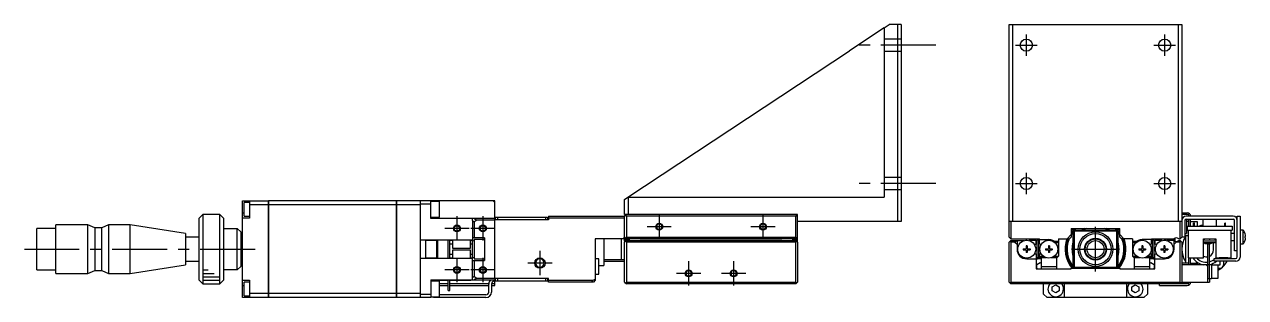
# Model space of a CAD drawing. Extents: x 0 to 726, y -8 to 652.
# Drawn here: x 373 to 726.1, y 291.2 to 370.2 of the extents above; entities that cross this region are included whole.
import ezdxf

# ---------------------------------------------------------------- set-up
doc = ezdxf.new("R2010")
doc.units = 0
doc.header["$LTSCALE"] = 0.5
doc.linetypes.add('CENTER', pattern=[50.8, 31.75, -6.35, 6.35, -6.35])
doc.linetypes.add('DASHED', pattern=[19.05, 12.7, -6.35])
for name, color, linetype in [('MSM_CENTER', 1, 'CENTER'), ('MSM_CONTINUOUS', 7, 'CONTINUOUS'), ('MSM_DASHED', 4, 'DASHED'), ('MSM_NARROW', 5, 'CONTINUOUS')]:
    doc.layers.add(name, color=color, linetype=linetype)

msp = doc.modelspace()

# ---------------------------------------------------------------- linework, layer by layer
at = {"layer": 'MSM_CENTER'}
for p, q in [((662.74, 361.09), (662.74, 367.29)), ((702.74, 361.09), (702.74, 367.29)), ((636.59, 364.19), (611.59, 364.19)), ((659.64, 364.19), (665.84, 364.19)), ((699.64, 364.19), (705.84, 364.19)), ((662.74, 321.09), (662.74, 327.29)), ((702.74, 321.09), (702.74, 327.29)), ((636.59, 324.19), (611.59, 324.19)), ((659.64, 324.19), (665.84, 324.19)), ((699.64, 324.19), (705.84, 324.19)), ((498.09, 314.69), (498.09, 307.69)), ((505.59, 314.69), (505.59, 307.69)), ((556.59, 315.19), (556.59, 308.19)), ((586.59, 315.19), (586.59, 308.19)), ((501.59, 311.19), (494.59, 311.19)), ((509.09, 311.19), (502.09, 311.19)), ((560.09, 311.69), (553.09, 311.69)), ((590.09, 311.69), (583.09, 311.69)), ((682.74, 298.69), (682.74, 311.69)), ((373.04, 305.19), (441.64, 305.19)), ((522.09, 304.69), (522.09, 297.69)), ((676.24, 305.19), (689.24, 305.19)), ((498.09, 302.69), (498.09, 295.69)), ((505.59, 302.69), (505.59, 295.69)), ((525.59, 301.19), (518.59, 301.19)), ((565.09, 301.69), (565.09, 294.69)), ((578.09, 301.69), (578.09, 294.69)), ((679.99, 301.63), (679.99, 301.63)), ((501.59, 299.19), (494.59, 299.19)), ((509.09, 299.19), (502.09, 299.19)), ((568.59, 298.19), (561.59, 298.19)), ((581.59, 298.19), (574.59, 298.19))]:
    msp.add_line(p, q, dxfattribs=at)
at = {"layer": 'MSM_CONTINUOUS'}
for p, q in [((621.59, 369.2), (611.59, 362.58)), ((621.59, 369.2), (623.09, 370.19)), ((621.59, 369.2), (621.59, 320.19)), ((626.59, 370.19), (623.09, 370.19)), ((625.59, 313.19), (625.59, 370.19)), ((626.59, 370.19), (626.59, 313.19)), ((657.74, 370.19), (707.74, 370.19)), ((657.74, 308.69), (657.74, 370.19)), ((658.74, 370.19), (658.74, 313.19)), ((706.74, 313.19), (706.74, 370.19)), ((707.74, 370.19), (707.74, 308.69)), ((547.55, 320.19), (611.59, 362.58)), ((436.09, 319.19), (443.59, 319.19)), ((436.09, 291.19), (436.09, 319.19)), ((436.59, 314.69), (436.59, 318.69)), ((438.09, 318.69), (436.59, 318.69)), ((438.09, 319.19), (438.09, 314.19)), ((443.59, 318.03), (438.09, 318.03)), ((443.59, 291.19), (443.59, 319.19)), ((443.59, 319.18), (443.64, 319.18)), ((443.59, 318.03), (443.64, 318.03)), ((480.59, 319.19), (443.64, 319.19)), ((443.64, 319.19), (443.64, 291.19)), ((480.59, 318.03), (443.64, 318.03)), ((480.59, 291.19), (480.59, 319.19)), ((480.59, 319.18), (480.64, 319.18)), ((480.59, 318.03), (480.64, 318.03)), ((509.09, 319.19), (480.64, 319.19)), ((480.64, 319.19), (480.64, 291.19)), ((487.59, 318.03), (480.64, 318.03)), ((487.59, 291.19), (487.59, 319.19)), ((490.59, 318.19), (487.59, 318.19)), ((490.59, 314.09), (490.59, 319.19)), ((493.09, 318.94), (490.59, 318.94)), ((493.09, 314.44), (493.09, 318.94)), ((508.59, 319.19), (509.09, 318.69)), ((509.09, 296.69), (509.09, 319.19)), ((546.59, 319.55), (547.55, 320.19)), ((546.59, 315.19), (546.59, 319.55)), ((547.55, 320.19), (621.59, 320.19)), ((547.59, 320.19), (547.59, 315.19)), ((424.59, 315.19), (423.59, 314.19)), ((424.59, 315.19), (424.59, 295.19)), ((429.59, 315.19), (424.59, 315.19)), ((429.59, 295.19), (429.59, 315.19)), ((430.59, 314.19), (429.59, 315.19)), ((436.09, 315.69), (436.59, 315.69)), ((436.59, 314.69), (438.09, 314.69)), ((490.59, 314.44), (493.09, 314.44)), ((509.29, 313.69), (509.29, 314.49)), ((509.29, 314.49), (524.29, 314.49)), ((509.79, 314.49), (509.79, 313.69)), ((523.79, 313.69), (523.79, 314.49)), ((524.29, 314.49), (524.29, 313.69)), ((524.59, 314.69), (524.59, 313.69)), ((524.59, 314.69), (546.59, 314.69)), ((596.59, 315.19), (546.59, 315.19)), ((547.09, 315.19), (546.59, 314.69)), ((546.59, 307.49), (546.59, 314.69)), ((546.84, 314.94), (547.09, 314.69)), ((596.09, 314.69), (547.09, 314.69)), ((547.09, 314.69), (547.09, 308.69)), ((596.59, 314.69), (596.09, 315.19)), ((596.09, 314.69), (596.34, 314.94)), ((596.09, 308.69), (596.09, 314.69)), ((596.59, 307.49), (596.59, 315.19)), ((707.74, 315.69), (709.24, 315.69)), ((709.54, 315.19), (707.74, 315.19)), ((722.54, 314.69), (708.94, 314.69)), ((709.74, 314.69), (709.74, 314.99)), ((723.74, 314.69), (724.54, 314.69)), ((723.74, 302.99), (723.74, 314.69)), ((724.54, 314.69), (724.54, 302.89)), ((376.59, 299.24), (376.59, 311.14)), ((382.09, 311.14), (376.59, 311.14)), ((382.09, 298.19), (382.09, 312.19)), ((391.39, 312.19), (382.09, 312.19)), ((391.39, 298.19), (391.39, 312.19)), ((393.39, 311.34), (391.39, 312.19)), ((393.39, 311.34), (393.39, 299.04)), ((395.39, 311.34), (393.39, 311.34)), ((397.39, 312.19), (395.39, 311.34)), ((395.39, 299.04), (395.39, 311.34)), ((397.39, 312.19), (397.39, 298.19)), ((403.59, 312.19), (397.39, 312.19)), ((403.59, 298.19), (403.59, 312.19)), ((419.59, 309.76), (403.59, 312.19)), ((423.59, 296.19), (423.59, 314.19)), ((430.59, 314.19), (430.59, 296.19)), ((430.59, 311.19), (434.59, 311.19)), ((435.59, 310.19), (434.59, 311.19)), ((434.59, 299.19), (434.59, 311.19)), ((438.09, 314.19), (436.09, 314.19)), ((509.09, 314.09), (490.59, 314.09)), ((502.59, 313.48), (502.59, 314.09)), ((503.09, 312.98), (502.59, 313.48)), ((502.59, 313.48), (502.59, 307.68)), ((503.71, 313.59), (503.09, 312.98)), ((503.09, 312.98), (503.09, 308.44)), ((503.21, 314.09), (503.71, 313.59)), ((509.09, 313.59), (503.71, 313.59)), ((524.59, 313.69), (509.09, 313.69)), ((546.59, 314.19), (524.59, 314.19)), ((626.59, 313.19), (596.59, 313.19)), ((707.74, 313.19), (657.74, 313.19)), ((658.24, 313.19), (658.24, 308.19)), ((675.74, 311.19), (689.74, 311.19)), ((675.74, 311.19), (675.74, 308.69)), ((689.74, 308.69), (689.74, 311.19)), ((707.24, 308.19), (707.24, 313.19)), ((708.54, 313.49), (708.54, 308.69)), ((709.04, 313.69), (708.6, 313.69)), ((708.94, 313.89), (722.54, 313.89)), ((709.04, 313.69), (709.04, 309.69)), ((709.74, 313.19), (709.04, 313.19)), ((709.24, 311.89), (722.24, 311.89)), ((709.24, 311.89), (709.24, 310.69)), ((709.74, 311.89), (709.74, 313.89)), ((710.24, 311.89), (710.24, 313.89)), ((712.24, 313.09), (710.24, 313.09)), ((711.37, 312.69), (711.12, 312.69)), ((711.12, 311.89), (711.12, 312.69)), ((711.37, 311.89), (711.37, 312.69)), ((712.24, 311.89), (712.24, 313.09)), ((713.74, 313.89), (713.74, 311.89)), ((717.74, 311.89), (717.74, 313.89)), ((720.12, 311.89), (720.12, 312.69)), ((720.37, 312.69), (720.12, 312.69)), ((720.37, 311.89), (720.37, 312.69)), ((722.24, 311.89), (722.24, 310.69)), ((722.94, 304.69), (722.94, 313.49)), ((419.59, 309.76), (419.59, 300.62)), ((423.59, 308.69), (419.59, 308.69)), ((435.59, 310.19), (435.59, 300.19)), ((436.09, 308.69), (435.59, 308.69)), ((436.09, 307.69), (435.59, 307.69)), ((502.59, 307.79), (487.59, 307.79)), ((489.09, 302.59), (489.09, 307.79)), ((492.29, 307.69), (489.09, 307.69)), ((492.29, 302.59), (492.29, 307.79)), ((492.49, 307.79), (492.49, 302.59)), ((495.59, 302.59), (495.59, 307.79)), ((496.09, 302.59), (496.09, 307.79)), ((496.79, 307.69), (496.09, 307.69)), ((496.79, 307.79), (496.79, 305.44)), ((501.99, 305.44), (501.99, 307.79)), ((502.49, 307.69), (501.99, 307.69)), ((502.09, 307.69), (502.09, 307.79)), ((502.49, 307.79), (502.49, 302.59)), ((506.09, 308.44), (502.59, 308.44)), ((503.09, 307.47), (502.59, 307.68)), ((503.09, 307.94), (503.09, 302.44)), ((506.09, 307.94), (503.09, 307.94)), ((506.09, 308.44), (506.09, 301.94)), ((596.59, 308.19), (538.09, 308.19)), ((538.09, 308.19), (538.09, 296.19)), ((540.59, 308.19), (540.59, 300.44)), ((545.59, 308.19), (545.59, 302.19)), ((546.59, 308.69), (546.09, 308.19)), ((547.09, 308.69), (546.59, 308.19)), ((546.59, 307.99), (547.99, 307.99)), ((547.09, 307.69), (546.59, 307.19)), ((546.69, 307.39), (546.59, 307.49)), ((546.59, 295.69), (546.59, 307.19)), ((546.69, 307.29), (546.69, 307.49)), ((547.09, 307.19), (546.84, 307.44)), ((547.69, 307.79), (546.99, 307.79)), ((547.09, 308.69), (596.09, 308.69)), ((547.09, 307.69), (596.09, 307.69)), ((596.09, 307.19), (547.09, 307.19)), ((547.09, 307.19), (547.09, 295.69)), ((547.99, 307.69), (547.99, 307.99)), ((551.09, 307.8), (551.09, 307.69)), ((551.09, 307.8), (592.09, 307.8)), ((592.09, 307.8), (592.09, 307.69)), ((596.59, 307.99), (595.19, 307.99)), ((595.19, 307.69), (595.19, 307.99)), ((596.19, 307.79), (595.49, 307.79)), ((596.59, 308.19), (596.09, 308.69)), ((596.59, 307.19), (596.09, 307.69)), ((596.34, 307.44), (596.09, 307.19)), ((596.09, 295.69), (596.09, 307.19)), ((596.59, 307.49), (596.49, 307.39)), ((596.49, 307.49), (596.49, 307.29)), ((596.59, 307.19), (596.59, 295.69)), ((658.24, 308.19), (657.74, 308.69)), ((658.24, 307.69), (657.74, 307.19)), ((657.74, 295.69), (657.74, 307.19)), ((658.24, 307.19), (657.99, 307.44)), ((658.24, 308.19), (666.54, 308.19)), ((658.24, 307.69), (662.13, 307.69)), ((658.24, 307.19), (658.24, 295.69)), ((659.44, 307.19), (658.24, 307.19)), ((660.04, 307.61), (659.44, 307.19)), ((659.44, 307.19), (660.04, 306.59)), ((660.04, 307.69), (660.04, 305.19)), ((662.74, 307.79), (662.74, 308.19)), ((665.54, 307.69), (663.56, 307.69)), ((665.54, 306.73), (665.54, 307.69)), ((666.34, 307.8), (665.74, 307.8)), ((665.74, 307.8), (665.74, 302.8)), ((666.34, 302.8), (666.34, 307.8)), ((666.54, 306.73), (666.54, 308.19)), ((666.54, 307.99), (669.24, 307.99)), ((670.84, 307.49), (672.04, 307.49)), ((672.04, 308.19), (675.24, 308.19)), ((672.04, 308.19), (672.04, 303.19)), ((674.54, 308.19), (675.74, 309.4)), ((675.74, 308.69), (675.24, 308.19)), ((676.24, 309.89), (676.54, 310.19)), ((676.24, 300.49), (676.24, 309.89)), ((676.74, 310.39), (676.54, 310.19)), ((676.54, 310.19), (676.54, 300.19)), ((676.74, 310.39), (677.04, 310.69)), ((688.74, 310.39), (676.74, 310.39)), ((677.04, 310.69), (688.44, 310.69)), ((688.44, 310.69), (689.24, 309.89)), ((688.94, 300.19), (688.94, 310.19)), ((689.24, 309.89), (689.24, 300.49)), ((689.74, 309.4), (690.95, 308.19)), ((690.24, 308.19), (689.74, 308.69)), ((693.44, 308.19), (690.24, 308.19)), ((693.44, 308.19), (693.44, 303.19)), ((693.44, 307.49), (694.65, 307.49)), ((698.94, 307.99), (696.24, 307.99)), ((698.94, 308.19), (705.48, 308.19)), ((698.94, 306.73), (698.94, 308.19)), ((699.74, 307.8), (699.14, 307.8)), ((699.14, 307.8), (699.14, 302.8)), ((699.74, 302.8), (699.74, 307.8)), ((699.94, 307.69), (699.94, 306.73)), ((701.93, 307.69), (699.94, 307.69)), ((702.74, 307.79), (702.74, 308.19)), ((702.94, 308.19), (702.94, 307.77)), ((705.48, 307.69), (703.36, 307.69)), ((705.14, 308.19), (705.14, 307.69)), ((705.44, 305.19), (705.44, 307.69)), ((706.04, 307.19), (705.44, 307.61)), ((705.44, 306.59), (706.04, 307.19)), ((705.64, 308.31), (705.64, 307.57)), ((707.24, 307.19), (706.04, 307.19)), ((706.8, 308.19), (707.24, 308.19)), ((706.8, 307.69), (707.24, 307.69)), ((707.74, 308.69), (707.24, 308.19)), ((707.24, 307.69), (707.74, 307.19)), ((707.49, 307.44), (707.24, 307.19)), ((707.24, 295.69), (707.24, 307.19)), ((708.54, 308.69), (707.74, 308.69)), ((707.74, 307.19), (707.74, 295.69)), ((708.54, 309.69), (709.04, 309.69)), ((708.54, 309.19), (709.49, 309.19)), ((708.74, 309.19), (708.74, 301.19)), ((709.24, 310.69), (722.24, 310.69)), ((709.49, 310.69), (709.49, 302.69)), ((713.99, 308.19), (717.49, 308.19)), ((713.99, 302.69), (713.99, 308.19)), ((717.49, 307.49), (713.99, 307.49)), ((717.49, 308.19), (717.49, 302.69)), ((721.99, 302.69), (721.99, 310.69)), ((722.94, 309.69), (721.99, 309.69)), ((721.99, 307.69), (722.94, 307.69)), ((725.44, 310.69), (724.54, 310.69)), ((725.44, 306.69), (725.44, 310.69)), ((726, 309.62), (726, 309.64)), ((726, 308.89), (726.13, 308.89)), ((726, 308.49), (726, 308.89)), ((726.13, 308.49), (726, 308.49)), ((726, 307.74), (726, 307.76)), ((435.59, 306.69), (436.09, 306.69)), ((436.09, 303.69), (435.59, 303.69)), ((496.09, 306.69), (496.79, 306.69)), ((496.79, 303.69), (496.09, 303.69)), ((496.79, 305.44), (501.99, 305.44)), ((496.79, 304.94), (496.79, 302.59)), ((501.99, 304.94), (496.79, 304.94)), ((501.99, 306.69), (502.49, 306.69)), ((501.99, 302.59), (501.99, 304.94)), ((502.49, 303.69), (501.99, 303.69)), ((661.84, 305.33), (662.64, 305.33)), ((661.84, 305.33), (661.84, 305.04)), ((661.84, 305.04), (662.64, 305.04)), ((662.37, 305.33), (662.37, 305.04)), ((662.99, 306.19), (662.7, 306.19)), ((662.7, 306.19), (662.7, 305.39)), ((662.7, 305.66), (662.99, 305.66)), ((662.7, 304.98), (662.7, 304.19)), ((662.7, 304.72), (662.99, 304.72)), ((662.99, 304.19), (662.7, 304.19)), ((662.99, 306.19), (662.99, 305.39)), ((662.99, 304.98), (662.99, 304.19)), ((663.05, 305.33), (663.84, 305.33)), ((663.05, 305.04), (663.84, 305.04)), ((663.31, 305.04), (663.31, 305.33)), ((663.84, 305.33), (663.84, 305.04)), ((665.25, 306.56), (665.54, 306.73)), ((665.54, 303.64), (665.25, 303.81)), ((666.84, 306.56), (666.54, 306.73)), ((666.54, 303.64), (666.84, 303.81)), ((668.24, 305.33), (669.04, 305.33)), ((668.24, 305.33), (668.24, 305.04)), ((668.24, 305.04), (669.04, 305.04)), ((668.77, 305.33), (668.77, 305.04)), ((669.39, 306.19), (669.1, 306.19)), ((669.1, 306.19), (669.1, 305.39)), ((669.1, 305.66), (669.39, 305.66)), ((669.1, 304.98), (669.1, 304.19)), ((669.1, 304.72), (669.39, 304.72)), ((669.39, 304.19), (669.1, 304.19)), ((669.39, 306.19), (669.39, 305.39)), ((669.39, 304.98), (669.39, 304.19)), ((669.45, 305.33), (670.24, 305.33)), ((669.45, 305.04), (670.24, 305.04)), ((669.71, 305.04), (669.71, 305.33)), ((670.24, 305.33), (670.24, 305.04)), ((672.04, 306.99), (671.39, 306.99)), ((694.1, 306.99), (693.44, 306.99)), ((695.24, 305.33), (696.04, 305.33)), ((695.24, 305.33), (695.24, 305.04)), ((695.24, 305.04), (696.04, 305.04)), ((695.77, 305.33), (695.77, 305.04)), ((696.39, 306.19), (696.1, 306.19)), ((696.1, 306.19), (696.1, 305.39)), ((696.1, 305.66), (696.39, 305.66)), ((696.1, 304.98), (696.1, 304.19)), ((696.1, 304.72), (696.39, 304.72)), ((696.39, 304.19), (696.1, 304.19)), ((696.39, 306.19), (696.39, 305.39)), ((696.39, 304.98), (696.39, 304.19)), ((696.45, 305.33), (697.24, 305.33)), ((696.45, 305.04), (697.24, 305.04)), ((696.71, 305.04), (696.71, 305.33)), ((697.24, 305.33), (697.24, 305.04)), ((698.94, 306.73), (698.65, 306.56)), ((698.65, 303.81), (698.94, 303.64)), ((699.94, 306.73), (700.24, 306.56)), ((700.24, 303.81), (699.94, 303.64)), ((701.64, 305.33), (702.44, 305.33)), ((701.64, 305.33), (701.64, 305.04)), ((701.64, 305.04), (702.44, 305.04)), ((702.17, 305.33), (702.17, 305.04)), ((702.79, 306.19), (702.5, 306.19)), ((702.5, 306.19), (702.5, 305.39)), ((702.5, 305.66), (702.79, 305.66)), ((702.5, 304.98), (702.5, 304.19)), ((702.5, 304.72), (702.79, 304.72)), ((702.79, 304.19), (702.5, 304.19)), ((702.79, 306.19), (702.79, 305.39)), ((702.79, 304.98), (702.79, 304.19)), ((702.85, 305.33), (703.64, 305.33)), ((702.85, 305.04), (703.64, 305.04)), ((703.11, 305.04), (703.11, 305.33)), ((703.64, 305.33), (703.64, 305.04)), ((717.49, 306.99), (713.99, 306.99)), ((714.88, 306.84), (715.74, 306.84)), ((715.24, 295.69), (715.24, 306.69)), ((715.24, 306.69), (715.74, 306.69)), ((715.74, 296.69), (715.74, 306.69)), ((716.88, 304.98), (716.88, 306.99)), ((723.74, 304.69), (722.94, 304.69)), ((724.54, 306.69), (725.44, 306.69)), ((403.59, 298.19), (419.59, 300.62)), ((419.59, 301.69), (423.59, 301.69)), ((434.59, 299.19), (435.59, 300.19)), ((435.59, 302.69), (436.09, 302.69)), ((435.59, 301.69), (436.09, 301.69)), ((487.59, 302.59), (502.59, 302.59)), ((489.09, 302.69), (492.29, 302.69)), ((496.09, 302.69), (496.79, 302.69)), ((501.99, 302.69), (502.49, 302.69)), ((502.09, 302.59), (502.09, 302.69)), ((502.59, 302.7), (503.09, 302.91)), ((502.59, 296.9), (502.59, 302.7)), ((502.59, 301.94), (506.09, 301.94)), ((503.09, 302.44), (506.09, 302.44)), ((503.09, 301.94), (503.09, 297.4)), ((539.09, 302.44), (538.09, 302.44)), ((539.09, 297.94), (539.09, 302.44)), ((539.09, 300.44), (540.59, 300.44)), ((540.59, 302.19), (546.59, 302.19)), ((540.59, 301.69), (546.59, 301.69)), ((662.84, 302.39), (665.54, 302.39)), ((665.54, 303.64), (665.54, 299.49)), ((665.74, 302.8), (666.34, 302.8)), ((665.74, 300.77), (666.74, 301.34)), ((665.74, 299.61), (665.74, 300.77)), ((666.54, 303.19), (666.54, 303.64)), ((666.54, 303.19), (667.58, 303.19)), ((667.04, 302.69), (666.54, 303.19)), ((666.74, 301.34), (667.04, 301.17)), ((668.53, 302.69), (667.04, 302.69)), ((667.04, 302.69), (667.04, 299.49)), ((667.04, 300.19), (671.54, 300.19)), ((671.54, 302.69), (669.96, 302.69)), ((670.9, 303.19), (672.04, 303.19)), ((672.04, 303.19), (671.54, 302.69)), ((671.54, 299.49), (671.54, 302.69)), ((677.04, 299.69), (676.24, 300.49)), ((679.58, 301.99), (679.77, 301.99)), ((679.99, 301.76), (679.77, 301.99)), ((679.99, 301.76), (679.82, 301.76)), ((679.99, 301.63), (679.99, 301.76)), ((679.99, 301.63), (679.99, 301.63)), ((685.72, 301.99), (685.49, 301.76)), ((685.66, 301.76), (685.49, 301.76)), ((685.49, 301.76), (685.49, 301.63)), ((685.72, 301.99), (685.91, 301.99)), ((688.74, 299.99), (688.94, 300.19)), ((689.24, 300.49), (688.94, 300.19)), ((693.44, 303.19), (694.58, 303.19)), ((693.94, 302.69), (693.44, 303.19)), ((695.53, 302.69), (693.94, 302.69)), ((693.94, 302.69), (693.94, 299.49)), ((693.94, 300.19), (698.44, 300.19)), ((698.44, 302.69), (696.96, 302.69)), ((697.9, 303.19), (698.94, 303.19)), ((698.94, 303.19), (698.44, 302.69)), ((698.44, 299.49), (698.44, 302.69)), ((698.44, 301.17), (698.74, 301.34)), ((698.74, 301.34), (699.74, 300.77)), ((698.94, 303.19), (698.94, 303.64)), ((699.14, 302.8), (699.74, 302.8)), ((699.74, 300.77), (699.74, 299.61)), ((699.94, 299.49), (699.94, 303.64)), ((699.94, 302.39), (702.64, 302.39)), ((709.74, 301.19), (707.74, 301.19)), ((716.24, 300.69), (707.74, 300.69)), ((709.49, 302.69), (713.99, 302.69)), ((709.74, 300.69), (709.74, 302.69)), ((710.24, 300.69), (710.24, 302.69)), ((712.24, 301.09), (710.24, 301.09)), ((712.24, 300.69), (712.24, 301.09)), ((714.74, 300.69), (715.24, 300.19)), ((716.24, 300.69), (718.74, 300.69)), ((716.24, 300.69), (716.24, 296.69)), ((718.24, 300.59), (716.24, 300.59)), ((717.04, 301.69), (717.04, 302.49)), ((717.04, 302.49), (723.24, 302.49)), ((723.34, 301.69), (717.04, 301.69)), ((717.49, 302.69), (718.49, 302.69)), ((718.24, 296.79), (718.24, 300.59)), ((718.49, 302.69), (718.49, 302.79)), ((718.49, 302.79), (720.99, 302.79)), ((718.74, 302.49), (718.74, 302.79)), ((718.74, 300.69), (718.74, 301.69)), ((719.29, 302.79), (719.29, 302.69)), ((719.29, 302.69), (720.19, 302.69)), ((719.67, 302.79), (719.67, 302.69)), ((719.74, 302.69), (719.74, 302.49)), ((719.74, 301.69), (719.74, 300.69)), ((719.82, 302.79), (719.82, 302.69)), ((720.19, 302.79), (720.19, 302.69)), ((720.99, 302.69), (720.99, 302.79)), ((720.99, 302.69), (721.99, 302.69)), ((376.59, 299.24), (382.09, 299.24)), ((382.09, 298.19), (391.39, 298.19)), ((391.39, 298.19), (393.39, 299.04)), ((393.39, 299.04), (395.39, 299.04)), ((395.39, 299.04), (397.39, 298.19)), ((397.39, 298.19), (403.59, 298.19)), ((434.59, 299.19), (430.59, 299.19)), ((502.59, 296.9), (503.09, 297.4)), ((502.59, 296.29), (502.59, 296.9)), ((503.09, 297.4), (503.71, 296.79)), ((503.71, 296.79), (503.21, 296.29)), ((503.71, 296.79), (509.09, 296.79)), ((509.09, 296.69), (509.09, 296.29)), ((524.59, 296.69), (509.09, 296.69)), ((509.29, 295.89), (509.29, 296.69)), ((509.79, 296.69), (509.79, 295.89)), ((523.79, 295.89), (523.79, 296.69)), ((524.29, 296.69), (524.29, 295.89)), ((524.59, 295.69), (524.59, 296.69)), ((538.09, 297.94), (539.09, 297.94)), ((665.54, 299.49), (675.74, 299.49)), ((665.96, 299.49), (665.74, 299.61)), ((675.74, 299.49), (675.74, 299.69)), ((675.74, 299.69), (689.74, 299.69)), ((676.74, 299.99), (688.74, 299.99)), ((688.74, 299.99), (688.44, 299.69)), ((689.74, 299.69), (689.74, 299.49)), ((689.74, 299.49), (699.94, 299.49)), ((699.74, 299.61), (699.53, 299.49)), ((715.24, 296.69), (716.24, 296.69)), ((715.74, 296.69), (715.74, 295.69)), ((716.24, 296.79), (718.24, 296.79)), ((718.24, 299.69), (718.74, 299.69)), ((423.59, 296.19), (424.59, 295.19)), ((424.59, 295.19), (429.59, 295.19)), ((429.59, 295.19), (430.59, 296.19)), ((436.09, 296.19), (438.09, 296.19)), ((436.09, 294.69), (436.59, 294.69)), ((436.59, 291.69), (436.59, 295.69)), ((438.09, 295.69), (436.59, 295.69)), ((438.09, 296.19), (438.09, 291.19)), ((490.59, 296.29), (509.09, 296.29)), ((490.59, 296.29), (490.59, 291.19)), ((490.59, 296.19), (495.59, 296.19)), ((493.09, 295.94), (490.59, 295.94)), ((493.09, 291.44), (493.09, 295.94)), ((495.59, 295.19), (493.09, 295.19)), ((493.09, 294.69), (495.59, 294.69)), ((495.59, 293.19), (495.59, 296.29)), ((495.59, 293.19), (496.09, 293.19)), ((496.09, 293.19), (496.09, 296.29)), ((496.09, 296.19), (502.09, 296.19)), ((507.3, 295.19), (496.09, 295.19)), ((496.09, 294.69), (507.29, 294.69)), ((502.09, 296.19), (502.09, 296.29)), ((507.29, 292.79), (507.29, 295.09)), ((508.09, 295.09), (508.09, 292.79)), ((508.09, 294.69), (509.09, 294.69)), ((509.09, 295.19), (508.1, 295.19)), ((524.29, 295.89), (508.89, 295.89)), ((509.09, 294.69), (509.09, 295.89)), ((524.59, 296.19), (537.48, 296.19)), ((537.59, 295.69), (524.59, 295.69)), ((536.98, 295.69), (537.48, 296.19)), ((537.48, 296.19), (538.09, 296.5)), ((538.09, 296.19), (537.59, 295.69)), ((546.59, 295.69), (547.09, 295.19)), ((546.84, 295.44), (547.09, 295.69)), ((547.09, 295.69), (596.09, 295.69)), ((596.09, 295.19), (547.09, 295.19)), ((596.09, 295.69), (596.34, 295.44)), ((596.09, 295.19), (596.59, 295.69)), ((657.74, 295.69), (658.24, 295.19)), ((657.99, 295.44), (658.24, 295.69)), ((658.24, 295.69), (707.24, 295.69)), ((707.24, 295.19), (658.24, 295.19)), ((667.74, 292.19), (667.74, 295.19)), ((670.24, 294.27), (671.24, 294.84)), ((670.24, 293.11), (670.24, 294.27)), ((671.24, 292.53), (670.24, 293.11)), ((671.24, 294.84), (672.24, 294.27)), ((672.24, 293.11), (671.24, 292.53)), ((672.24, 294.27), (672.24, 293.11)), ((673.74, 291.19), (673.74, 295.19)), ((691.74, 295.19), (691.74, 291.19)), ((693.24, 294.27), (694.24, 294.84)), ((693.24, 293.11), (693.24, 294.27)), ((694.24, 292.53), (693.24, 293.11)), ((694.24, 294.84), (695.24, 294.27)), ((695.24, 293.11), (694.24, 292.53)), ((695.24, 294.27), (695.24, 293.11)), ((697.74, 295.19), (697.74, 292.19)), ((701.24, 294.69), (701.24, 295.19)), ((701.24, 294.69), (709.24, 294.69)), ((707.24, 295.69), (707.49, 295.44)), ((707.74, 295.69), (707.24, 295.19)), ((709.54, 295.19), (707.24, 295.19)), ((707.74, 295.69), (715.74, 295.69)), ((709.74, 295.39), (709.74, 295.69)), ((443.59, 291.19), (436.09, 291.19)), ((436.59, 291.69), (438.09, 291.69)), ((443.59, 292.34), (438.09, 292.34)), ((443.59, 292.35), (443.64, 292.35)), ((443.59, 291.2), (443.64, 291.2)), ((480.59, 292.34), (443.64, 292.34)), ((480.59, 291.19), (443.64, 291.19)), ((480.59, 292.35), (480.64, 292.35)), ((480.59, 291.2), (480.64, 291.2)), ((487.59, 292.34), (480.64, 292.34)), ((490.59, 291.19), (480.64, 291.19)), ((487.59, 292.19), (490.59, 292.19)), ((490.59, 291.44), (493.09, 291.44)), ((491.29, 291.19), (491.29, 291.44)), ((506.49, 291.19), (491.29, 291.19)), ((491.79, 291.44), (491.79, 291.19)), ((506.49, 291.99), (493.09, 291.99)), ((667.74, 292.19), (668.74, 291.19)), ((673.74, 291.19), (668.74, 291.19)), ((691.74, 291.19), (673.74, 291.19)), ((696.74, 291.19), (691.74, 291.19)), ((696.74, 291.19), (697.74, 292.19))]:
    msp.add_line(p, q, dxfattribs=at)
for centre, radius in [((662.74, 364.19), 1.75), ((702.74, 364.19), 1.75), ((662.74, 324.19), 1.75), ((702.74, 324.19), 1.75), ((498.09, 311.19), 0.783), ((505.59, 311.19), 0.783), ((662.84, 305.19), 2.6), ((669.24, 305.19), 2.6), ((682.74, 305.19), 5), ((682.74, 305.19), 4.5), ((682.74, 305.19), 3.15), ((682.74, 305.19), 3), ((696.24, 305.19), 2.6), ((702.64, 305.19), 2.6), ((498.09, 299.19), 0.783), ((505.59, 299.19), 0.783)]:
    msp.add_circle(centre, radius, dxfattribs=at)
at = {"layer": 'MSM_CONTINUOUS', "extrusion": (0, 0, -1)}
for centre, radius in [((-556.59, 311.69), 0.783), ((-586.59, 311.69), 0.783), ((-522.09, 301.19), 1.23), ((-565.09, 298.19), 0.783), ((-578.09, 298.19), 0.783)]:
    msp.add_circle(centre, radius, dxfattribs=at)
at = {"layer": 'MSM_CONTINUOUS'}
for centre, radius, start, end in [((708.94, 313.49), 1.2, 90, 180), ((709.24, 314.69), 1, 0, 90), ((709.54, 314.99), 0.2, 0, 90), ((722.54, 313.49), 1.2, 0, 90), ((682.74, 305.19), 8.5, 135.0991, 145.4397), ((682.74, 305.19), 8.2, 132.9703, 148.6118), ((682.74, 305.19), 9, 138.1897, 141.0576), ((682.74, 305.19), 8.8, 137.0141, 142.6982), ((682.74, 305.19), 6.8, 118.0725, 126.0189), ((682.74, 305.19), 6.5, 112.6199, 122.2042), ((682.74, 305.19), 6.5, 57.7958, 67.3801), ((682.74, 305.19), 6.8, 53.9811, 61.9275), ((682.74, 305.19), 8.2, 31.3882, 47.0297), ((682.74, 305.19), 8.5, 34.5603, 44.9009), ((682.74, 305.19), 8.8, 37.3018, 42.9859), ((682.74, 305.19), 9, 38.9424, 41.8103), ((708.94, 313.49), 0.4, 90, 180), ((714.74, 305.19), 7, 98.2132, 106.835), ((722.54, 313.49), 0.4, 0, 90), ((546.99, 307.49), 0.3, 90, 180), ((547.69, 307.49), 0.3, 41.8103, 90), ((595.49, 307.49), 0.3, 90, 138.1897), ((596.19, 307.49), 0.3, 0, 90), ((669.24, 305.19), 2.8, 40.0052, 90), ((682.74, 305.19), 8.8, 160.0677, 218.6822), ((682.74, 305.19), 8.5, 159.3327, 220.3202), ((682.74, 305.19), 8.2, 158.5399, 222.1236), ((682.74, 305.19), 6.8, 162.9174, 197.0826), ((682.74, 305.19), 8.2, 317.8764, 21.4601), ((682.74, 305.19), 8.5, 319.6798, 20.6673), ((682.74, 305.19), 6.8, 342.9174, 17.0826), ((682.74, 305.19), 8.8, 321.3178, 19.9323), ((696.24, 305.19), 2.8, 90, 139.9948), ((706.14, 307.44), 1, 48.5904, 131.4096), ((706.14, 308.44), 1, 228.5904, 311.4096), ((714.74, 305.19), 7, 148.9973, 211.0027), ((714.24, 308.29), 0.25, 203.5782, 336.4218), ((715.74, 308.29), 0.25, 203.5782, 336.4218), ((717.24, 308.29), 0.25, 203.5782, 336.4218), ((722.94, 308.69), 3.2, 17.27, 38.6822), ((722.94, 308.69), 3.2, 321.3178, 342.73), ((722.94, 308.69), 3.19, 3.5903, 16.9053), ((722.94, 308.69), 3.19, 343.0947, 356.4097), ((662.84, 305.19), 2.8, 180, 270), ((662.64, 305.39), 0.06, 270, 0), ((662.64, 304.98), 0.06, 0, 90), ((663.05, 305.39), 0.06, 180, 270), ((663.05, 304.98), 0.06, 90, 180), ((666.04, 305.19), 1.59, 120, 126.1972), ((666.04, 305.19), 1.59, 233.8028, 240), ((666.04, 305.3), 1.59, 235.7956, 259.1069), ((666.04, 305.3), 1.59, 100.8931, 108.3584), ((666.04, 305.3), 1.59, 71.6416, 79.1069), ((666.04, 305.3), 1.59, 280.8931, 304.2044), ((666.04, 305.19), 1.59, 53.8028, 60), ((666.04, 305.19), 1.59, 300, 306.1972), ((669.04, 305.39), 0.06, 270, 0), ((669.04, 304.98), 0.06, 0, 90), ((669.45, 305.39), 0.06, 180, 270), ((669.45, 304.98), 0.06, 90, 180), ((696.04, 305.39), 0.06, 270, 0), ((696.04, 304.98), 0.06, 0, 90), ((696.45, 305.39), 0.06, 180, 270), ((696.45, 304.98), 0.06, 90, 180), ((699.44, 305.19), 1.59, 120, 126.1972), ((699.44, 305.19), 1.59, 233.8028, 240), ((699.44, 305.3), 1.59, 235.7956, 259.1069), ((699.44, 305.3), 1.59, 100.8931, 108.3584), ((699.44, 305.3), 1.59, 71.6416, 79.1069), ((699.44, 305.3), 1.59, 280.8931, 304.2044), ((699.44, 305.19), 1.59, 53.8028, 60), ((699.44, 305.19), 1.59, 300, 306.1972), ((702.44, 305.39), 0.06, 270, 0), ((702.44, 304.98), 0.06, 0, 90), ((702.64, 305.19), 2.8, 270, 0), ((702.85, 305.39), 0.06, 180, 270), ((702.85, 304.98), 0.06, 90, 180), ((714.88, 308.84), 2, 247.6684, 270), ((715.74, 308.84), 2, 247.6684, 292.3316), ((714.88, 304.98), 2, 295.7294, 0), ((666.74, 300.19), 2.6, 85.4034, 117.4864), ((666.74, 300.19), 2.25, 82.3377, 122.231), ((698.74, 300.19), 2.25, 57.769, 97.6623), ((698.74, 300.19), 2.6, 62.5136, 94.5966), ((714.74, 305.19), 4.57, 213.1646, 259.9589), ((714.74, 305.19), 3.75, 221.8103, 277.6623), ((714.88, 304.98), 2, 243.84, 280.6099), ((714.74, 305.19), 3.75, 285.466, 307.8309), ((714.74, 305.19), 4.57, 282.6397, 310.016), ((714.74, 305.19), 3.75, 313.9455, 318.1897), ((714.74, 305.19), 4.57, 323.7855, 328.3207), ((718.74, 300.69), 1, 270, 0), ((714.74, 305.19), 7, 313.4242, 330), ((714.74, 305.19), 7, 337.3119, 339.0752), ((723.24, 302.99), 0.5, 270, 0), ((723.34, 302.89), 1.2, 270, 0), ((714.74, 305.19), 7, 300, 309.8429), ((508.89, 295.09), 1.6, 131.4097, 180), ((508.89, 295.09), 0.8, 90, 180), ((671.24, 293.69), 2.25, 138.1897, 41.8103), ((694.24, 293.69), 2.25, 138.1897, 41.8103), ((709.24, 295.69), 1, 270, 0), ((709.54, 295.39), 0.2, 270, 0), ((506.49, 292.79), 0.8, 270, 0), ((506.49, 292.79), 1.6, 270, 0)]:
    msp.add_arc(centre, radius, start, end, dxfattribs=at)
at = {"layer": 'MSM_DASHED'}
for p, q in [((626.59, 365.94), (621.59, 365.94)), ((621.59, 362.44), (626.59, 362.44)), ((626.59, 325.94), (621.59, 325.94)), ((621.59, 322.44), (626.59, 322.44))]:
    msp.add_line(p, q, dxfattribs=at)
at = {"layer": 'MSM_NARROW'}
for p, q in [((424.59, 299.19), (426.19, 299.19)), ((424.59, 298.19), (427.89, 298.19)), ((424.59, 297.19), (429.59, 297.19)), ((424.59, 296.19), (429.59, 296.19))]:
    msp.add_line(p, q, dxfattribs=at)
for centre, radius in [((498.09, 311.19), 1), ((505.59, 311.19), 1), ((556.59, 311.69), 1), ((586.59, 311.69), 1), ((682.74, 305.19), 2.46), ((498.09, 299.19), 1), ((505.59, 299.19), 1), ((522.09, 301.19), 1.5), ((565.09, 298.19), 1), ((578.09, 298.19), 1)]:
    msp.add_circle(centre, radius, dxfattribs=at)

doc.saveas('drawing.dxf')
